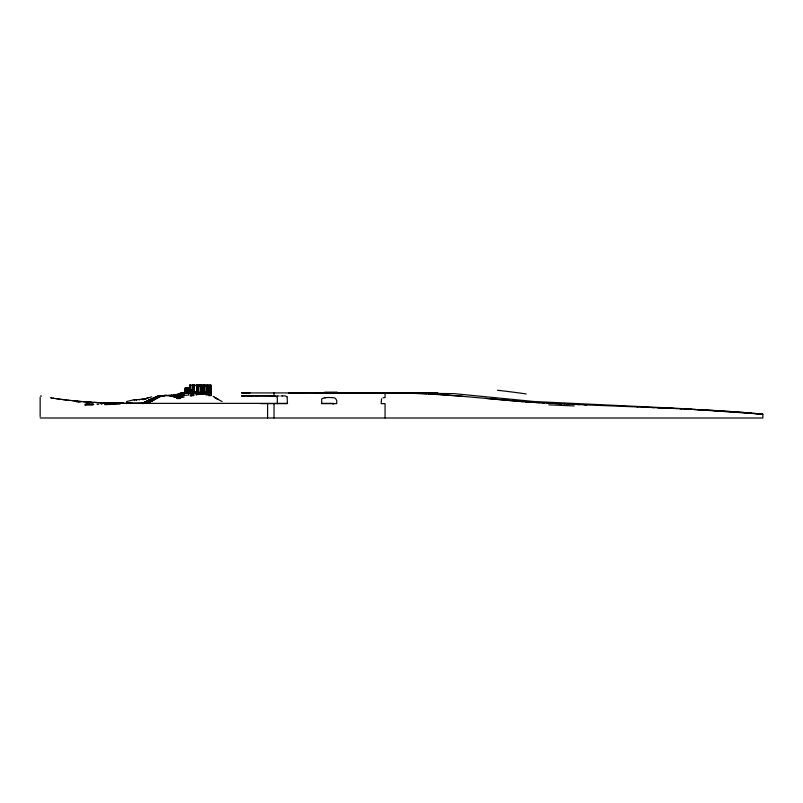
<?xml version="1.0" encoding="UTF-8"?>
<svg xmlns="http://www.w3.org/2000/svg" width="803" height="803" viewBox="0 0 803 803"><rect width="100%" height="100%" fill="white"/><g stroke="black" fill="none" stroke-linecap="round" stroke-linejoin="round"><path stroke-width="1.2" d="M208.88 392.075C207.957 390.74 209.914 385.059 208.85 386.313M185.403 392.577L185.433 388.22L189.317 387.819M188.835 390.258L188.785 387.829M185.222 392.577L185.282 388.22M188.665 390.258L188.695 387.939M208.609 386.313L211.249 385.55L196.404 385.279L211.159 385.36L211.089 392.838M192.128 392.607L192.439 385.34L193.061 385.34L193.784 392.607M206.09 392.607L206.401 385.591L207.033 385.591L207.756 392.607M197.869 394.173L198.311 385.831L197.769 385.831M197.147 392.336L197.929 385.831M197.126 390.168L196.805 392.336L197.919 392.336M196.374 385.57L200.951 385.741L196.374 385.791L197.709 385.229L196.635 385.229M92.987 405.043L85.058 405.043L85.218 404.21L93.821 404.351M381.535 398.82L381.164 403.638L385.059 403.638L385.059 417.992M185.373 388.261L185.654 387.658L185.724 388.261M206.271 385.691L202.195 385.841M206.311 385.992L207.445 385.51L206.341 386.363M206.542 385.992L207.445 385.51M209.724 385.711L209.954 385.711M208.037 385.872L211.259 385.48L211.259 395.578L208.499 395.578L208.499 393.42M322.696 398.408L321.682 398.94L321.682 403.638L336.728 403.638L336.728 400.446L335.483 398.449A38.484 6.183 27.2 0 0 334.269 397.826L333.235 397.736A29.922 0.994 5.4 0 0 330.886 397.545L328.056 397.495M180.545 393.691L176.861 394.815L176.861 398.539L180.545 398.539L180.464 393.691L183.917 392.557L183.847 397.355M178.025 395.267L175.536 394.815L182.602 392.557L188.494 392.557L188.544 395.237M93.198 404.351L86.493 404.351L85.058 405.043M151.637 396.853L142.884 399.663L147.903 397.907L145.393 399.071L133.439 399.904L126.553 401.53M241.562 395.889L243.61 395.769M196.183 385.841L200.951 385.51M382.911 397.836L385.059 397.555L385.059 392.918L413.354 393.34M324.964 397.816L325.516 397.756M205.187 385.852L211.159 385.36M185.443 387.779L190.321 387.377M207.535 385.841L211.269 385.53L207.194 385.862M208.76 386.082L211.269 385.992M185.443 388.24L190.321 387.829M108.827 403.437L106.267 403.487M255.685 396.06L277.266 395.999M107.682 403.668L104.892 403.889M107.291 403.899L107.843 403.859M108.646 403.819L109.198 403.779M107.17 403.758L111.547 403.497L110.121 403.728M108.114 403.648L109.76 403.598M106.367 403.809L107.11 403.909M108.917 403.598L110.121 403.578M106.679 403.939L106.126 403.819M106.367 403.949L105.815 403.839M109.369 403.447L110.924 403.528M110.684 403.688L113.594 403.387L108.285 402.965M110.924 403.678L112.852 403.568M142.201 403.076L127.105 403.317L127.627 403.457M104.751 404.672L120.069 404.029M132.354 403.206L127.717 403.287L130.427 403.507M111.747 403.447L112.42 403.407M112.661 403.578L113.574 403.357M113.093 403.558L114.317 403.317M113.464 403.538L121.544 403.206M113.966 403.518L117.087 403.397M260.985 395.628L270.581 395.769M114.217 403.507L117.148 403.387M260.644 395.638L254.812 395.728M101.891 404.19L101.148 404.07M115.08 403.467L114.869 403.307M115.381 403.457L117.097 403.226M203.942 385.55L206.391 385.4M201.292 385.821L206.391 385.631M243.741 395.759L245.096 395.718M274.034 396.04L274.034 392.918M116.044 403.427L116.706 403.226M116.224 403.427L116.686 403.407M117.308 403.387L118.854 403.196M117.529 403.236L118.071 403.186M117.529 403.377L121.494 403.357M130.457 403.206L127.998 403.467M116.465 403.247L116.987 403.226M98.709 404.15L97.966 404.31M244.785 395.969L247.886 395.889M245.186 395.718L249.02 395.668M118.021 403.367L120.872 403.347M244.162 395.979L241.583 395.969M96.992 404.18L97.605 404.17M280.819 395.959L282.234 395.939M118.904 403.347L120.32 403.337M282.345 395.939L284.162 395.889A12.707 8.311 -89.7 0 1 285.577 396.03L287.002 396.792M119.005 403.347L115.12 403.136M247.244 395.678L248.257 395.889M277.718 395.989L279.173 395.979M118.543 403.186L119.366 403.196M127.526 403.307L129.373 403.317M248.639 395.889L255.354 396.06M288.508 392.918L341.576 392.717M315.027 392.838L353.159 392.687M388.291 392.908L433.71 392.898M345.38 392.747L373.847 392.647M326.67 392.908L363.016 392.858M93.148 404.2L92.355 404.21M190.723 385.109L189.659 385.008L189.749 392.838M204.695 385.259L203.621 385.259L204.695 385.36L204.604 392.838M207.114 385.42L208.188 385.42M209.563 385.47L210.627 385.47M210.235 385.56L209.754 386.082M189.709 389.997L190.953 389.877L190.843 392.838M185.292 390.128L187.782 390.128L187.711 392.838M188.273 390.128L190.753 390.128L190.682 392.838M185.292 390.228L187.782 390.228M188.273 390.228L190.753 390.228M208.7 391.854L211.239 391.854M205.187 391.874L204.815 392.486M195.139 392.145L195.892 392.486M200.027 392.145L200.78 392.145M204.564 392.145L205.317 392.486M185.463 392.356L185.774 392.838L186.005 389.877M207.284 392.235L211.269 392.336M193.714 392.486L206.793 392.486M369.26 392.697L453.856 393.631L534.246 401.53L678.214 408.376L762.85 414.207L762.85 417.992L40.16 417.992M182.251 392.858L211.259 392.838M250.014 392.918L241.442 392.928L391.914 392.928L420.892 393.58M291.73 392.918L295.936 392.918M380.783 392.687L437.976 392.968L435.025 392.918M181.98 392.988L183.375 392.918M181.578 393.169L183.104 393.048M181.167 393.36L182.693 393.239L182.151 395.979M180.896 393.49L182.291 393.42M180.464 393.691L182.01 393.55M179.149 393.861L181.608 393.741L181.468 396.481M178.878 393.992L181.428 393.942M178.477 394.173L179.992 394.052M198.692 394.253L206.893 394.193M178.065 394.363L179.591 394.243L179.45 397.535M205.719 394.283L207.385 394.283M177.794 394.494L179.179 394.424M177.383 394.674L178.908 394.554M196.243 394.564L198.692 394.564L198.692 392.587M209.161 394.755L205.98 394.775L206.02 392.587M174.954 394.996L178.095 394.925M163.932 395.859L175.024 395.056M175.586 395.066L178.055 395.066M182.391 395.186L183.777 395.106M182.251 395.257L183.506 395.257L183.506 392.797M183.847 395.297L187.38 395.237M164.495 395.427L162.868 395.909L166.151 395.247M182.964 395.488L183.235 392.918M191.706 395.397L193.453 395.397M163.461 395.558L160.168 396.301M168.138 395.608L165.609 395.247M182.693 395.648L183.104 392.988M162.286 395.749L158.392 396.873M169.282 395.718L168.058 395.247M161.112 395.929L159.205 395.989L159.335 397.023L158.02 397.023M161.513 396.02L163.461 395.498M170.366 395.889L169.212 395.889L169.282 395.176M160.148 396.06L158.02 396.18L158.02 397.124M160.64 396.18L162.377 395.558M171.451 396.08L170.296 396.08L170.296 395.176M181.879 396.14L182.291 393.36M172.535 396.291L171.39 396.291L171.39 395.176M156.715 396.491L158.301 396.431M159.717 396.431L161.112 396.431L161.062 395.749M173.629 396.521L172.474 396.521L172.535 395.176M181.337 396.481L181.879 393.55M157.659 396.562L156.384 396.682L156.234 398.559L154.919 398.679M159.205 396.582L160.67 396.582L160.64 395.809M156.063 396.873L157.338 396.742M175.024 396.863L173.558 396.782L173.558 395.176M157.007 396.933L155.812 396.993L155.722 399.071L154.025 399.191M156.756 397.063L155.441 397.184L155.441 398.469M157.8 397.124L158.964 397.124L158.964 396.18L157.358 396.371L157.227 397.957M174.954 397.204L176.269 397.204L176.269 394.996M180.133 397.154L180.404 393.861M155.029 397.375L156.384 397.244M157.358 397.324L158.743 397.224L158.743 396.24M179.721 397.355L180.273 393.861M180.464 397.355L182.793 397.355M155.983 397.435L154.778 397.495L154.748 399.382M179.32 397.535L179.721 394.112M154.025 397.686L155.722 397.565M156.715 397.656L158.301 397.605L158.301 396.371M153.694 397.876L154.969 397.746M156.384 397.836L157.659 397.716M177.965 397.947L179.32 397.595L179.32 394.303M154.638 397.937L153.473 397.997L153.433 400.095L152.379 400.095M156.063 398.017L157.338 397.897M154.427 398.067L153.152 398.188L153.042 399.804M155.812 398.168L157.007 398.087M154.096 398.248L152.821 398.378L152.69 400.506M153.764 398.439L152.6 398.499L152.58 400.556L151.305 400.677M155.29 398.469L156.495 398.388M153.544 398.569L151.847 398.689L151.918 400.898L150.653 401.008M151.526 398.88L152.801 398.75M154.778 398.77L155.862 398.77L155.953 396.933M152.47 398.94L151.305 399.001L151.265 401.229L149.99 401.329M151.918 399.252L150.653 399.382L150.653 401.068M153.694 399.382L154.969 399.262M150.432 399.503L151.596 399.442M153.473 399.503L154.638 399.442M151.376 399.563L150.101 399.693L150.081 401.751L148.696 401.891M153.152 399.683L154.427 399.563L154.427 397.997M149.348 399.884L151.044 399.753M152.821 399.864L154.096 399.743L154.136 397.626M149.097 402.142L149.137 400.004L150.302 399.944M152.49 400.045L153.764 399.924L153.915 397.746M148.806 400.195L150.081 400.065M151.847 400.386L153.333 400.386L153.263 398.127M149.418 400.446L148.254 400.506L148.254 402.102M151.637 400.506L152.801 400.446M147.933 400.697L149.207 400.567M148.876 400.757L147.601 400.888L147.581 402.684M150.974 400.848L152.249 400.737L152.249 399.001M148.545 400.948L146.959 401.008L146.919 402.875M147.903 401.068L146.638 401.199L146.598 402.965M150.322 401.169L151.596 401.068L151.637 398.82M146.307 401.39L147.581 401.259M147.25 401.45L146.086 401.51L146.086 402.845M147.029 401.57L145.755 401.701L145.755 402.935M149.137 401.701L150.934 401.57L150.974 399.191L152.249 399.061L152.028 400.848M146.708 401.761L145.433 401.891L145.403 403.216M146.377 401.952L145.213 402.012L145.192 403.257M148.254 402.052L149.639 401.932M146.156 402.072L144.46 402.203L144.349 403.407L142.442 403.497L142.442 402.825M147.822 402.223L149.207 402.102L149.238 399.944M144.128 402.383L145.403 402.263M147.601 402.303L148.766 402.263L148.766 400.757M145.082 402.454L143.918 402.514L143.918 403.327M146.849 402.564L148.545 402.494L148.585 400.316M144.861 402.574L143.105 402.704L143.014 403.538M146.417 402.715L147.792 402.604M147.471 401.259L147.361 402.755L145.865 402.875L145.975 401.57M143.014 402.955L141.318 403.136M145.213 403.046L146.808 402.905M131.291 403.337L145.293 403.236M287.574 403.367L143.356 403.367M321.471 403.367L333.115 403.367L333.115 404.28M260.855 403.638L287.404 403.638L287.153 396.893M364.542 392.858L388.18 392.938M249.161 395.879L253.778 395.718M125.629 403.437L128.099 403.307M127.055 403.307L127.356 403.307M130.658 403.327L131.592 403.206M109.499 403.407L108.877 403.437M123.281 403.267L126.924 403.307M126.723 403.447L127.356 403.457M101.058 402.704L108.586 403.387M126.081 403.437L126.854 403.297L125.88 403.437M126.984 403.447L126.523 403.297M120.691 403.206L124.616 403.417M104.701 403.307L103.306 403.337A5.47 4.547 -90 0 0 102.573 403.367A7.016 3.142 -90 0 0 102.051 403.467M120.43 403.196L121.283 403.357M121.383 403.206L122.016 403.216M211.259 385.48L190.311 385.109L190.311 396.009L191.706 396.009L191.706 392.838M116.997 403.166L117.509 403.176M116.565 403.156L115.963 403.146M122.979 403.247L122.166 403.236M121.223 403.216L121.805 403.216M121.494 403.216L122.287 403.226M123.592 403.397L122.839 403.236M115.421 403.136L112.45 403.076M122.016 403.367L123.18 403.397M113.062 403.086L109.158 402.986M105.705 403.327L105.183 403.317M110.483 403.026L102.272 402.755M100.907 403.166L101.529 403.216M108.977 403.397L106.548 402.905M105.685 402.875L100.596 402.684M414.388 393.319L426.895 393.831M642.199 407.131L654.204 407.623M636.99 406.92L648.212 407.382M637.773 406.96L584.343 404.832M88.501 402.504L87.878 402.423M101.861 403.156L97.825 402.564M661.722 407.944L652.417 407.553M579.294 404.622L566.888 404.1M578.1 404.571L586.722 404.933M669.29 408.265L673.858 408.466M666.259 408.135L676.919 408.607M662.365 407.964L667.223 408.175M657.426 407.753L663.228 408.004M572.479 404.341L575.259 404.451M100.114 402.664L99.371 402.634M87.979 402.484L86.594 402.474A5.45 4.537 -90 0 0 85.861 402.484A6.715 3.001 -90 0 0 85.53 402.514M676.678 408.597L714.188 410.474A76.024 2.881 2.6 0 1 727.669 411.307L749.299 412.923M564.74 403.999L535.922 402.534M564.389 403.979L569.478 404.21M98.337 402.594L88.33 402.042M421.485 393.58L432.887 394.132M684.598 408.958L687.699 409.108M679.98 408.747L681.506 408.817M558.246 403.698L561.538 403.859M689.245 409.179L692.337 409.329M555.435 403.568L557.302 403.658M96.3 402.494L96.802 402.524M697.044 409.56L700.206 409.721M693.882 409.4L695.468 409.48M550.286 403.317L553.568 403.477M95.788 402.474L93.77 402.363M701.782 409.801L707.072 410.082M546.793 403.136L549.122 403.257M544.484 403.016L541.945 402.875M428.4 393.912L462.398 396.25M712.733 410.393L711.257 410.303M540.098 402.775L533.162 402.373M434.373 394.213L438.829 394.484M91.773 402.253L90.779 402.193M91.863 402.674L90.327 402.584M534.728 402.464L527.35 402.012M90.287 402.162L84.486 401.781M273.873 396.08L275.038 396.21A13.35 9.997 78.1 0 1 275.67 396.351A8.893 6.775 84.8 0 1 277.326 397.334L277.306 403.638M440.325 394.574L459.015 395.959M530.683 402.213L525.323 401.871M87.848 402.012L86.885 401.952M87.657 402.413L86.353 402.323M526.648 401.952L460.099 396.13M523.295 401.741L521.157 401.59M86.403 401.912L77.379 401.199M86.152 402.313L85.57 402.273M732.687 411.658L746.559 412.752M520.786 401.56L485.524 398.378M84.024 401.741L83.08 401.671M75.964 401.54L76.456 401.61M81.665 401.56L80.752 401.49M80.762 401.901L78.182 401.821A5.28 4.396 90 0 0 77.5 401.821A6.504 2.911 -90 0 0 76.978 401.901M80.29 401.45L77.75 401.239M746.649 412.752L762.85 414.187L753.114 413.324M79.457 401.791L78.383 401.701M751.869 413.214L749.309 412.983M78.152 401.681L77.018 401.169M77.56 401.219L76.114 401.088M74.318 400.918L76.456 401.53M57.013 398.81L76.225 401.099M75.753 401.048L76.325 401.52M73.254 400.807L72.551 400.737M69.078 400.366L68.396 400.285M67.04 400.135L66.047 400.014M65.384 399.934L63.116 399.653M62.232 399.533L61.409 399.432M60.034 399.242L59.241 399.131M58.448 399.021L57.916 398.94M57.083 398.82L56.381 398.72M271.133 395.839L272.257 396.009A18.047 12.507 -78.8 0 0 273.883 396.03M53.43 398.258L56.17 398.689M53.57 398.288L52.958 398.188M53.189 398.228L51.352 397.927M51.412 397.937L50.358 397.756M41.505 396.12L40.531 395.929M216.961 398.599L214.391 397.324L222.09 401.56M213.136 396.351L215.646 397.866M203.219 392.607L202.497 385.51L201.864 385.51L201.443 394.052L203.36 394.052L203.36 392.607M198.331 392.607L197.608 385.42L196.976 385.42L196.554 394.173L198.471 394.173L198.471 392.607M206.913 385.591L207.164 391.442M202.366 385.51L202.677 392.607M197.478 385.42L197.789 392.607M192.941 385.34L193.252 392.607M206.532 385.591L206.632 392.607M201.985 385.51L202.095 392.607M197.096 385.42L197.197 392.607M192.559 385.34L192.66 392.607M185.814 388.22L185.874 392.577M189.237 387.939L189.257 390.258M209.292 386.263L209.342 392.075M185.674 388.22L185.694 392.577M189.096 390.258L189.147 387.829M274.034 403.638L274.034 417.992M267.59 403.367L267.59 417.992M211.048 385.651L211.059 395.578M210.537 385.47L210.537 392.838M210.215 385.47L210.215 392.838M209.934 385.36L209.974 392.838M209.563 385.36L209.653 392.838M209.543 392.336L208.8 392.336M209.161 392.336L209.161 395.578M208.097 392.838L208.188 385.32L207.114 385.32L207.204 391.603M207.897 394.775L207.897 392.607L192.017 392.607L192.017 395.558L193.935 395.558L193.834 392.486M207.816 385.32L207.766 392.838M207.485 385.32L207.535 391.603M206.582 392.607L206.582 394.775M204.323 385.259L204.273 392.838M203.992 385.36L204.042 392.838M203.711 385.36L203.711 392.838M203.581 392.587L203.581 394.213M202.757 392.607L202.757 394.052M202.035 392.607L202.035 394.052M201.202 385.299L200.128 385.299M201.111 385.299L201.131 394.253M200.83 385.189L200.78 392.838M200.549 392.838L200.499 385.189M200.228 385.299L200.228 392.838M197.618 385.229L197.618 392.838M197.337 385.129L197.287 392.838M197.016 385.129L197.147 394.173M196.735 385.229L196.735 392.838M196.494 385.099L196.374 385.791M196.243 392.587L196.243 395.036M195.621 391.874L195.641 392.486M195.44 391.874L195.39 392.486M194.125 385.169L194.125 392.838M193.844 385.069L193.714 392.838M193.523 385.069L193.593 392.838M193.242 385.169L193.242 392.838M192.61 392.607L192.61 395.558M190.632 385.109L190.602 392.838M190.03 385.008L190.07 392.838M189.819 389.997L189.819 392.838M189.327 389.877L186.697 389.997M189.217 389.997L189.217 392.838M189.016 389.877L188.825 392.838M188.394 389.877L188.424 394.383M188.193 389.997L188.193 392.838M187.942 389.877L187.832 392.838M187.631 389.877L187.591 392.838M187.159 390.128L187.219 392.838M187.009 389.877L187.059 392.838M186.808 389.997L186.808 392.838M186.316 389.997L185.071 389.877M186.206 389.997L186.206 392.838M185.383 389.877L185.332 392.838M185.182 389.997L185.182 392.838M183.777 392.737L183.646 395.186M183.375 392.858L183.375 395.337M182.833 393.109L182.833 395.648M182.562 395.809L182.602 392.557L179.149 393.691L179.179 397.646M182.422 393.299L182.422 395.899M182.01 393.49L182.01 396.14M181.739 393.611L181.739 396.311M181.337 393.801L181.428 397.274M179.992 393.992L179.992 397.294M179.862 394.052L179.862 397.355M179.049 394.424L179.049 397.686M178.908 394.494L178.778 397.776M178.637 394.614L178.637 397.816M178.507 397.846L178.507 394.674L176.861 394.815L176.931 398.539M178.366 394.745L178.366 397.886M178.236 394.805L178.236 397.917M178.095 394.865L178.055 398.429M175.024 394.996L175.024 397.204M174.863 395.056L174.863 396.863M174.713 395.116L174.713 396.823M173.629 395.176L173.629 396.782M171.451 395.176L171.451 396.291M164.545 395.307L164.495 395.809M161.985 395.618L161.905 396.18M159.717 395.929L159.717 396.582M159.636 396.06L159.636 396.873M158.683 396.06L158.683 396.873M158.392 396.12L158.522 397.324M157.8 396.24L157.769 397.656M157.579 396.311L157.549 397.776M157.448 396.622L157.448 397.836M157.117 396.812L157.117 398.017M157.007 396.873L156.896 398.168M156.826 396.431L156.756 398.258L155.551 398.318L155.662 397.063M156.605 396.562L156.605 398.318M156.495 396.622L156.384 398.469M156.173 396.812L156.093 398.619M155.29 397.244L155.19 399.131M155.079 397.626L155.079 399.191M154.919 397.435L154.859 399.322M154.638 397.876L154.527 399.503M154.246 397.565L154.206 399.683M153.805 397.816L153.764 399.924M153.654 398.439L153.544 400.045M152.931 398.318L152.931 399.864M152.49 398.569L152.359 400.677M151.747 398.75L151.707 401.008M151.416 398.94L151.376 401.169M151.084 399.131L151.044 401.329M150.753 399.312L150.753 401.008M150.402 399.814L150.402 401.61M150.211 399.633L150.191 401.701M149.99 399.753L149.86 401.841L149.749 400.195L148.475 400.386L148.364 402.052M149.639 400.255L149.529 401.972M149.458 399.814L149.418 402.012M148.987 400.637L148.876 402.223M148.013 400.948L148.013 402.534M147.903 401.008L147.903 402.564M147.822 400.757L147.692 402.644M147.25 401.39L147.25 402.785M147.069 400.948L147.029 402.845M146.738 401.139L146.708 402.935M146.487 401.821L146.377 403.026M146.196 401.45L146.156 403.156L144.349 403.216L144.239 402.323M145.644 401.761L145.514 403.186M145.082 402.383L145.082 403.277M144.972 402.454L144.861 403.327M144.681 402.072L144.681 403.166M144.57 402.132L144.64 403.367M144.048 403.457L144.048 402.704L142.071 402.885L142.071 403.538M143.697 402.574L143.687 403.497M143.406 402.634L143.386 403.538M142.733 402.765L142.733 403.497M142.573 402.955L142.573 403.538M142.201 403.016L142.201 403.538M141.629 402.955L141.629 403.538M130.939 403.206L129.454 403.206M40.15 397.234L40.15 416.616M88.029 402.885A1.606 1.245 89.9 0 1 89.354 404.19M86.322 404.2A1.405 1.094 90 0 1 87.025 403.026L87.136 402.905A2.329 1.807 89.9 0 1 87.999 402.755M337.19 392.155A173.679 1.636 -0.2 0 1 324.633 392.185M497.448 390.258A214.16 26.82 2.2 0 1 526.186 393.942M706.71 410.122A84.626 2.951 2.7 0 1 710.806 410.353M713.004 410.584A76.004 2.951 2.6 0 1 717.922 410.865A77.018 3.503 2.5 0 1 730.83 411.718M574.225 405.927A313.19 5.691 1.8 0 1 548.85 404.832M270.591 395.839A33.204 21.46 72.1 0 1 271.143 395.919M328.236 397.445A30.855 1.385 -6.8 0 1 325.747 397.706M325.135 397.706A34.991 4.145 -17.3 0 1 322.997 398.238M142.884 399.232L141.629 399.402L142.884 399.252M139.742 399.573L139.12 399.653L139.742 399.573M134.713 399.824L134.081 399.874L134.713 399.874M136.61 399.824L135.978 399.864L136.61 399.884M194.216 385.069L193.152 385.169L194.216 385.069M189.408 387.829L188.524 387.979L189.408 387.829M185.995 388.12L185.112 388.261L185.995 388.12M218.275 399.462L216.961 398.78L218.275 399.492"/></g></svg>
